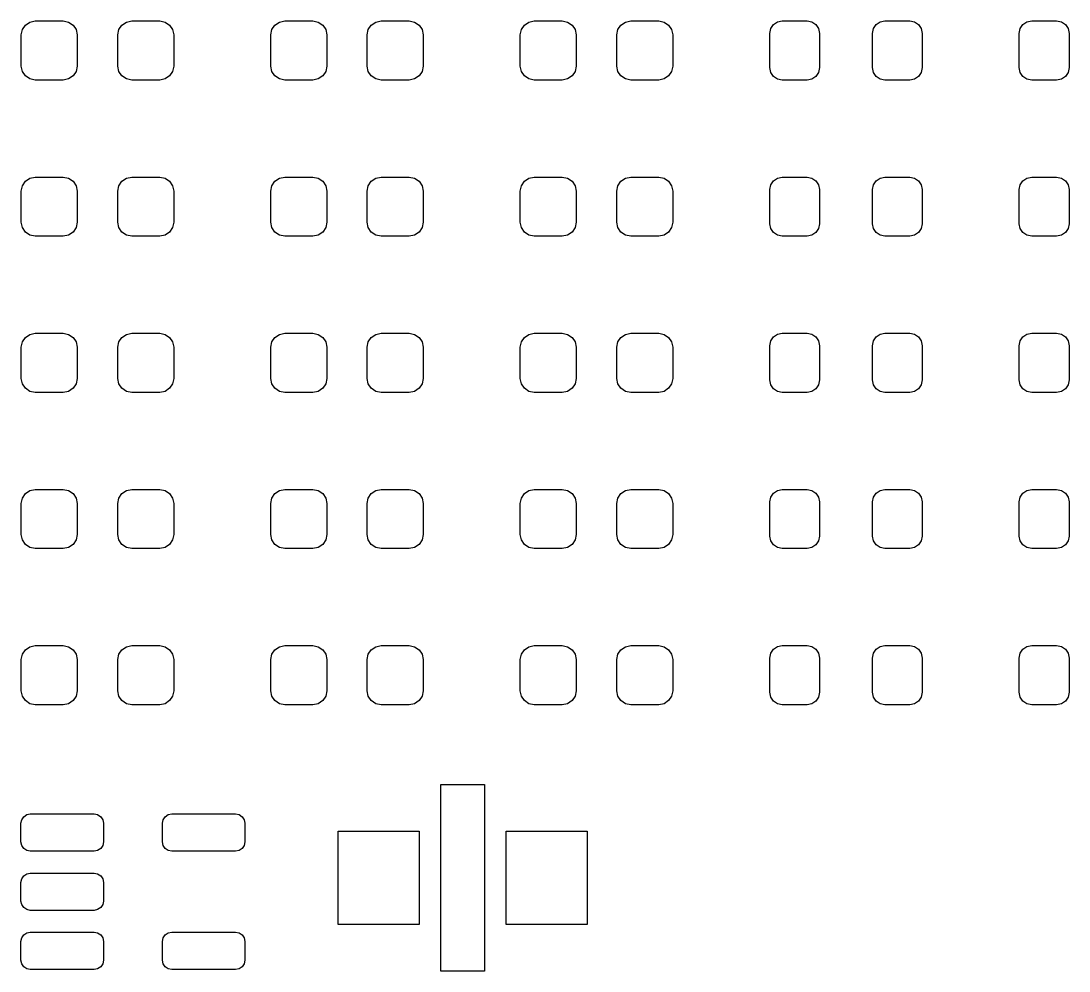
# Model space of a CAD drawing. Extents: x 2.18 to 3.49, y 0.45 to 1.76.
# Drawn here: x 2.184 to 2.848, y 0.47 to 1.072 of the extents above; entities that cross this region are included whole.
import ezdxf

# ---------------------------------------------------------------- set-up
doc = ezdxf.new("R2010")
doc.units = 0
doc.header["$MEASUREMENT"] = 0
doc.layers.add('BLACK', color=7, linetype='CONTINUOUS')

msp = doc.modelspace()

# ---------------------------------------------------------------- linework, layer by layer
at = {"layer": 'BLACK', "linetype": 'CONTINUOUS'}
for p, q in [((2.18524, 1.06619), (2.18716, 1.06906)), ((2.18716, 1.06906), (2.19004, 1.07098)), ((2.19004, 1.07098), (2.19343, 1.07165)), ((2.19343, 1.07165), (2.21114, 1.07165)), ((2.21114, 1.07165), (2.21453, 1.07098)), ((2.21453, 1.07098), (2.21741, 1.06906)), ((2.21741, 1.06906), (2.21933, 1.06619)), ((2.24626, 1.06619), (2.24819, 1.06906)), ((2.24819, 1.06906), (2.25106, 1.07098)), ((2.25106, 1.07098), (2.25445, 1.07165)), ((2.25445, 1.07165), (2.27217, 1.07165)), ((2.27217, 1.07165), (2.27556, 1.07098)), ((2.27556, 1.07098), (2.27843, 1.06906)), ((2.27843, 1.06906), (2.28035, 1.06619)), ((2.34312, 1.06619), (2.34504, 1.06906)), ((2.34504, 1.06906), (2.34791, 1.07098)), ((2.34791, 1.07098), (2.3513, 1.07165)), ((2.3513, 1.07165), (2.36902, 1.07165)), ((2.36902, 1.07165), (2.37241, 1.07098)), ((2.37241, 1.07098), (2.37528, 1.06906)), ((2.37528, 1.06906), (2.3772, 1.06619)), ((2.40414, 1.06619), (2.40606, 1.06906)), ((2.40606, 1.06906), (2.40893, 1.07098)), ((2.40893, 1.07098), (2.41232, 1.07165)), ((2.41232, 1.07165), (2.43004, 1.07165)), ((2.43004, 1.07165), (2.43343, 1.07098)), ((2.43343, 1.07098), (2.4363, 1.06906)), ((2.4363, 1.06906), (2.43822, 1.06619)), ((2.50099, 1.06619), (2.50291, 1.06906)), ((2.50291, 1.06906), (2.50578, 1.07098)), ((2.50578, 1.07098), (2.50917, 1.07165)), ((2.50917, 1.07165), (2.52689, 1.07165)), ((2.52689, 1.07165), (2.53028, 1.07098)), ((2.53028, 1.07098), (2.53315, 1.06906)), ((2.53315, 1.06906), (2.53507, 1.06619)), ((2.56201, 1.06619), (2.56393, 1.06906)), ((2.56393, 1.06906), (2.56681, 1.07098)), ((2.56681, 1.07098), (2.5702, 1.07165)), ((2.5702, 1.07165), (2.58791, 1.07165)), ((2.58791, 1.07165), (2.5913, 1.07098)), ((2.5913, 1.07098), (2.59418, 1.06906)), ((2.59418, 1.06906), (2.5961, 1.06619)), ((2.65879, 1.06679), (2.6605, 1.06935)), ((2.6605, 1.06935), (2.66305, 1.07105)), ((2.66305, 1.07105), (2.66606, 1.07165)), ((2.66606, 1.07165), (2.68181, 1.07165)), ((2.68181, 1.07165), (2.68482, 1.07105)), ((2.68482, 1.07105), (2.68738, 1.06935)), ((2.68738, 1.06935), (2.68909, 1.06679)), ((2.72375, 1.06679), (2.72546, 1.06935)), ((2.72546, 1.06935), (2.72801, 1.07105)), ((2.72801, 1.07105), (2.73102, 1.07165)), ((2.73102, 1.07165), (2.74677, 1.07165)), ((2.74677, 1.07165), (2.74978, 1.07105)), ((2.74978, 1.07105), (2.75234, 1.06935)), ((2.75234, 1.06935), (2.75405, 1.06679)), ((2.81666, 1.06679), (2.81837, 1.06935)), ((2.81837, 1.06935), (2.82092, 1.07105)), ((2.82092, 1.07105), (2.82394, 1.07165)), ((2.82394, 1.07165), (2.83969, 1.07165)), ((2.83969, 1.07165), (2.8427, 1.07105)), ((2.8427, 1.07105), (2.84525, 1.06935)), ((2.84525, 1.06935), (2.84696, 1.06679)), ((2.18457, 1.0628), (2.18524, 1.06619)), ((2.18457, 1.04311), (2.18457, 1.0628)), ((2.21933, 1.06619), (2.22, 1.0628)), ((2.22, 1.0628), (2.22, 1.04311)), ((2.24559, 1.0628), (2.24626, 1.06619)), ((2.24559, 1.04311), (2.24559, 1.0628)), ((2.28035, 1.06619), (2.28102, 1.0628)), ((2.28102, 1.0628), (2.28102, 1.04311)), ((2.34244, 1.0628), (2.34312, 1.06619)), ((2.34244, 1.04311), (2.34244, 1.0628)), ((2.3772, 1.06619), (2.37787, 1.0628)), ((2.37787, 1.0628), (2.37787, 1.04311)), ((2.40346, 1.0628), (2.40414, 1.06619)), ((2.40346, 1.04311), (2.40346, 1.0628)), ((2.43822, 1.06619), (2.4389, 1.0628)), ((2.4389, 1.0628), (2.4389, 1.04311)), ((2.50031, 1.0628), (2.50099, 1.06619)), ((2.50031, 1.04311), (2.50031, 1.0628)), ((2.53507, 1.06619), (2.53575, 1.0628)), ((2.53575, 1.0628), (2.53575, 1.04311)), ((2.56134, 1.0628), (2.56201, 1.06619)), ((2.56134, 1.04311), (2.56134, 1.0628)), ((2.5961, 1.06619), (2.59677, 1.0628)), ((2.59677, 1.0628), (2.59677, 1.04311)), ((2.65819, 1.06378), (2.65879, 1.06679)), ((2.65819, 1.04213), (2.65819, 1.06378)), ((2.68909, 1.06679), (2.68969, 1.06378)), ((2.68969, 1.06378), (2.68969, 1.04213)), ((2.72315, 1.06378), (2.72375, 1.06679)), ((2.72315, 1.04213), (2.72315, 1.06378)), ((2.75405, 1.06679), (2.75465, 1.06378)), ((2.75465, 1.06378), (2.75465, 1.04213)), ((2.81606, 1.06378), (2.81666, 1.06679)), ((2.81606, 1.04213), (2.81606, 1.06378)), ((2.84696, 1.06679), (2.84756, 1.06378)), ((2.84756, 1.06378), (2.84756, 1.04213)), ((2.18524, 1.03972), (2.18457, 1.04311)), ((2.22, 1.04311), (2.21933, 1.03972)), ((2.24626, 1.03972), (2.24559, 1.04311)), ((2.28102, 1.04311), (2.28035, 1.03972)), ((2.34312, 1.03972), (2.34244, 1.04311)), ((2.37787, 1.04311), (2.3772, 1.03972)), ((2.40414, 1.03972), (2.40346, 1.04311)), ((2.4389, 1.04311), (2.43822, 1.03972)), ((2.50099, 1.03972), (2.50031, 1.04311)), ((2.53575, 1.04311), (2.53507, 1.03972)), ((2.56201, 1.03972), (2.56134, 1.04311)), ((2.59677, 1.04311), (2.5961, 1.03972)), ((2.65879, 1.03911), (2.65819, 1.04213)), ((2.68969, 1.04213), (2.68909, 1.03911)), ((2.72375, 1.03911), (2.72315, 1.04213)), ((2.75465, 1.04213), (2.75405, 1.03911)), ((2.81666, 1.03911), (2.81606, 1.04213)), ((2.84756, 1.04213), (2.84696, 1.03911)), ((2.18716, 1.03685), (2.18524, 1.03972)), ((2.19004, 1.03493), (2.18716, 1.03685)), ((2.19343, 1.03425), (2.19004, 1.03493)), ((2.21453, 1.03493), (2.21114, 1.03425)), ((2.21741, 1.03685), (2.21453, 1.03493)), ((2.21933, 1.03972), (2.21741, 1.03685)), ((2.24819, 1.03685), (2.24626, 1.03972)), ((2.25106, 1.03493), (2.24819, 1.03685)), ((2.25445, 1.03425), (2.25106, 1.03493)), ((2.27556, 1.03493), (2.27217, 1.03425)), ((2.27843, 1.03685), (2.27556, 1.03493)), ((2.28035, 1.03972), (2.27843, 1.03685)), ((2.34504, 1.03685), (2.34312, 1.03972)), ((2.34791, 1.03493), (2.34504, 1.03685)), ((2.3513, 1.03425), (2.34791, 1.03493)), ((2.37241, 1.03493), (2.36902, 1.03425)), ((2.37528, 1.03685), (2.37241, 1.03493)), ((2.3772, 1.03972), (2.37528, 1.03685)), ((2.40606, 1.03685), (2.40414, 1.03972)), ((2.40893, 1.03493), (2.40606, 1.03685)), ((2.41232, 1.03425), (2.40893, 1.03493)), ((2.43343, 1.03493), (2.43004, 1.03425)), ((2.4363, 1.03685), (2.43343, 1.03493)), ((2.43822, 1.03972), (2.4363, 1.03685)), ((2.50291, 1.03685), (2.50099, 1.03972)), ((2.50578, 1.03493), (2.50291, 1.03685)), ((2.50917, 1.03425), (2.50578, 1.03493)), ((2.53028, 1.03493), (2.52689, 1.03425)), ((2.53315, 1.03685), (2.53028, 1.03493)), ((2.53507, 1.03972), (2.53315, 1.03685)), ((2.56393, 1.03685), (2.56201, 1.03972)), ((2.56681, 1.03493), (2.56393, 1.03685)), ((2.5702, 1.03425), (2.56681, 1.03493)), ((2.5913, 1.03493), (2.58791, 1.03425)), ((2.59418, 1.03685), (2.5913, 1.03493)), ((2.5961, 1.03972), (2.59418, 1.03685)), ((2.6605, 1.03656), (2.65879, 1.03911)), ((2.66305, 1.03485), (2.6605, 1.03656)), ((2.66606, 1.03425), (2.66305, 1.03485)), ((2.68482, 1.03485), (2.68181, 1.03425)), ((2.68738, 1.03656), (2.68482, 1.03485)), ((2.68909, 1.03911), (2.68738, 1.03656)), ((2.72546, 1.03656), (2.72375, 1.03911)), ((2.72801, 1.03485), (2.72546, 1.03656)), ((2.73102, 1.03425), (2.72801, 1.03485)), ((2.74978, 1.03485), (2.74677, 1.03425)), ((2.75234, 1.03656), (2.74978, 1.03485)), ((2.75405, 1.03911), (2.75234, 1.03656)), ((2.81837, 1.03656), (2.81666, 1.03911)), ((2.82092, 1.03485), (2.81837, 1.03656)), ((2.82394, 1.03425), (2.82092, 1.03485)), ((2.8427, 1.03485), (2.83969, 1.03425)), ((2.84525, 1.03656), (2.8427, 1.03485)), ((2.84696, 1.03911), (2.84525, 1.03656)), ((2.21114, 1.03425), (2.19343, 1.03425)), ((2.27217, 1.03425), (2.25445, 1.03425)), ((2.36902, 1.03425), (2.3513, 1.03425)), ((2.43004, 1.03425), (2.41232, 1.03425)), ((2.52689, 1.03425), (2.50917, 1.03425)), ((2.58791, 1.03425), (2.5702, 1.03425)), ((2.68181, 1.03425), (2.66606, 1.03425)), ((2.74677, 1.03425), (2.73102, 1.03425)), ((2.83969, 1.03425), (2.82394, 1.03425)), ((2.18524, 0.967366), (2.18716, 0.97024)), ((2.18716, 0.97024), (2.19004, 0.97216)), ((2.19004, 0.97216), (2.19343, 0.972835)), ((2.19343, 0.972835), (2.21114, 0.972835)), ((2.21114, 0.972835), (2.21453, 0.97216)), ((2.21453, 0.97216), (2.21741, 0.97024)), ((2.21741, 0.97024), (2.21933, 0.967366)), ((2.24626, 0.967366), (2.24819, 0.97024)), ((2.24819, 0.97024), (2.25106, 0.97216)), ((2.25106, 0.97216), (2.25445, 0.972835)), ((2.25445, 0.972835), (2.27217, 0.972835)), ((2.27217, 0.972835), (2.27556, 0.97216)), ((2.27556, 0.97216), (2.27843, 0.97024)), ((2.27843, 0.97024), (2.28035, 0.967366)), ((2.34312, 0.967366), (2.34504, 0.97024)), ((2.34504, 0.97024), (2.34791, 0.97216)), ((2.34791, 0.97216), (2.3513, 0.972835)), ((2.3513, 0.972835), (2.36902, 0.972835)), ((2.36902, 0.972835), (2.37241, 0.97216)), ((2.37241, 0.97216), (2.37528, 0.97024)), ((2.37528, 0.97024), (2.3772, 0.967366)), ((2.40414, 0.967366), (2.40606, 0.97024)), ((2.40606, 0.97024), (2.40893, 0.97216)), ((2.40893, 0.97216), (2.41232, 0.972835)), ((2.41232, 0.972835), (2.43004, 0.972835)), ((2.43004, 0.972835), (2.43343, 0.97216)), ((2.43343, 0.97216), (2.4363, 0.97024)), ((2.4363, 0.97024), (2.43822, 0.967366)), ((2.50099, 0.967366), (2.50291, 0.97024)), ((2.50291, 0.97024), (2.50578, 0.97216)), ((2.50578, 0.97216), (2.50917, 0.972835)), ((2.50917, 0.972835), (2.52689, 0.972835)), ((2.52689, 0.972835), (2.53028, 0.97216)), ((2.53028, 0.97216), (2.53315, 0.97024)), ((2.53315, 0.97024), (2.53507, 0.967366)), ((2.56201, 0.967366), (2.56393, 0.97024)), ((2.56393, 0.97024), (2.56681, 0.97216)), ((2.56681, 0.97216), (2.5702, 0.972835)), ((2.5702, 0.972835), (2.58791, 0.972835)), ((2.58791, 0.972835), (2.5913, 0.97216)), ((2.5913, 0.97216), (2.59418, 0.97024)), ((2.59418, 0.97024), (2.5961, 0.967366)), ((2.65879, 0.967974), (2.6605, 0.970528)), ((2.6605, 0.970528), (2.66305, 0.972235)), ((2.66305, 0.972235), (2.66606, 0.972835)), ((2.66606, 0.972835), (2.68181, 0.972835)), ((2.68181, 0.972835), (2.68482, 0.972235)), ((2.68482, 0.972235), (2.68738, 0.970528)), ((2.68738, 0.970528), (2.68909, 0.967974)), ((2.72375, 0.967974), (2.72546, 0.970528)), ((2.72546, 0.970528), (2.72801, 0.972235)), ((2.72801, 0.972235), (2.73102, 0.972835)), ((2.73102, 0.972835), (2.74677, 0.972835)), ((2.74677, 0.972835), (2.74978, 0.972235)), ((2.74978, 0.972235), (2.75234, 0.970528)), ((2.75234, 0.970528), (2.75405, 0.967974)), ((2.81666, 0.967974), (2.81837, 0.970528)), ((2.81837, 0.970528), (2.82092, 0.972235)), ((2.82092, 0.972235), (2.82394, 0.972835)), ((2.82394, 0.972835), (2.83969, 0.972835)), ((2.83969, 0.972835), (2.8427, 0.972235)), ((2.8427, 0.972235), (2.84525, 0.970528)), ((2.84525, 0.970528), (2.84696, 0.967974)), ((2.18457, 0.963976), (2.18524, 0.967366)), ((2.18457, 0.944291), (2.18457, 0.963976)), ((2.21933, 0.967366), (2.22, 0.963976)), ((2.22, 0.963976), (2.22, 0.944291)), ((2.24559, 0.963976), (2.24626, 0.967366)), ((2.24559, 0.944291), (2.24559, 0.963976)), ((2.28035, 0.967366), (2.28102, 0.963976)), ((2.28102, 0.963976), (2.28102, 0.944291)), ((2.34244, 0.963976), (2.34312, 0.967366)), ((2.34244, 0.944291), (2.34244, 0.963976)), ((2.3772, 0.967366), (2.37787, 0.963976)), ((2.37787, 0.963976), (2.37787, 0.944291)), ((2.40346, 0.963976), (2.40414, 0.967366)), ((2.40346, 0.944291), (2.40346, 0.963976)), ((2.43822, 0.967366), (2.4389, 0.963976)), ((2.4389, 0.963976), (2.4389, 0.944291)), ((2.50031, 0.963976), (2.50099, 0.967366)), ((2.50031, 0.944291), (2.50031, 0.963976)), ((2.53507, 0.967366), (2.53575, 0.963976)), ((2.53575, 0.963976), (2.53575, 0.944291)), ((2.56134, 0.963976), (2.56201, 0.967366)), ((2.56134, 0.944291), (2.56134, 0.963976)), ((2.5961, 0.967366), (2.59677, 0.963976)), ((2.59677, 0.963976), (2.59677, 0.944291)), ((2.65819, 0.964961), (2.65879, 0.967974)), ((2.65819, 0.943307), (2.65819, 0.964961)), ((2.68909, 0.967974), (2.68969, 0.964961)), ((2.68969, 0.964961), (2.68969, 0.943307)), ((2.72315, 0.964961), (2.72375, 0.967974)), ((2.72315, 0.943307), (2.72315, 0.964961)), ((2.75405, 0.967974), (2.75465, 0.964961)), ((2.75465, 0.964961), (2.75465, 0.943307)), ((2.81606, 0.964961), (2.81666, 0.967974)), ((2.81606, 0.943307), (2.81606, 0.964961)), ((2.84696, 0.967974), (2.84756, 0.964961)), ((2.84756, 0.964961), (2.84756, 0.943307)), ((2.18524, 0.940901), (2.18457, 0.944291)), ((2.22, 0.944291), (2.21933, 0.940901)), ((2.24626, 0.940901), (2.24559, 0.944291)), ((2.28102, 0.944291), (2.28035, 0.940901)), ((2.34312, 0.940901), (2.34244, 0.944291)), ((2.37787, 0.944291), (2.3772, 0.940901)), ((2.40414, 0.940901), (2.40346, 0.944291)), ((2.4389, 0.944291), (2.43822, 0.940901)), ((2.50099, 0.940901), (2.50031, 0.944291)), ((2.53575, 0.944291), (2.53507, 0.940901)), ((2.56201, 0.940901), (2.56134, 0.944291)), ((2.59677, 0.944291), (2.5961, 0.940901)), ((2.65879, 0.940294), (2.65819, 0.943307)), ((2.68969, 0.943307), (2.68909, 0.940294)), ((2.72375, 0.940294), (2.72315, 0.943307)), ((2.75465, 0.943307), (2.75405, 0.940294)), ((2.81666, 0.940294), (2.81606, 0.943307)), ((2.84756, 0.943307), (2.84696, 0.940294)), ((2.18716, 0.938028), (2.18524, 0.940901)), ((2.19004, 0.936107), (2.18716, 0.938028)), ((2.19343, 0.935433), (2.19004, 0.936107)), ((2.21114, 0.935433), (2.19343, 0.935433)), ((2.21453, 0.936107), (2.21114, 0.935433)), ((2.21741, 0.938028), (2.21453, 0.936107)), ((2.21933, 0.940901), (2.21741, 0.938028)), ((2.24819, 0.938028), (2.24626, 0.940901)), ((2.25106, 0.936107), (2.24819, 0.938028)), ((2.25445, 0.935433), (2.25106, 0.936107)), ((2.27217, 0.935433), (2.25445, 0.935433)), ((2.27556, 0.936107), (2.27217, 0.935433)), ((2.27843, 0.938028), (2.27556, 0.936107)), ((2.28035, 0.940901), (2.27843, 0.938028)), ((2.34504, 0.938028), (2.34312, 0.940901)), ((2.34791, 0.936107), (2.34504, 0.938028)), ((2.3513, 0.935433), (2.34791, 0.936107)), ((2.36902, 0.935433), (2.3513, 0.935433)), ((2.37241, 0.936107), (2.36902, 0.935433)), ((2.37528, 0.938028), (2.37241, 0.936107)), ((2.3772, 0.940901), (2.37528, 0.938028)), ((2.40606, 0.938028), (2.40414, 0.940901)), ((2.40893, 0.936107), (2.40606, 0.938028)), ((2.41232, 0.935433), (2.40893, 0.936107)), ((2.43004, 0.935433), (2.41232, 0.935433)), ((2.43343, 0.936107), (2.43004, 0.935433)), ((2.4363, 0.938028), (2.43343, 0.936107)), ((2.43822, 0.940901), (2.4363, 0.938028)), ((2.50291, 0.938028), (2.50099, 0.940901)), ((2.50578, 0.936107), (2.50291, 0.938028)), ((2.50917, 0.935433), (2.50578, 0.936107)), ((2.52689, 0.935433), (2.50917, 0.935433)), ((2.53028, 0.936107), (2.52689, 0.935433)), ((2.53315, 0.938028), (2.53028, 0.936107)), ((2.53507, 0.940901), (2.53315, 0.938028)), ((2.56393, 0.938028), (2.56201, 0.940901)), ((2.56681, 0.936107), (2.56393, 0.938028)), ((2.5702, 0.935433), (2.56681, 0.936107)), ((2.58791, 0.935433), (2.5702, 0.935433)), ((2.5913, 0.936107), (2.58791, 0.935433)), ((2.59418, 0.938028), (2.5913, 0.936107)), ((2.5961, 0.940901), (2.59418, 0.938028)), ((2.6605, 0.937739), (2.65879, 0.940294)), ((2.66305, 0.936032), (2.6605, 0.937739)), ((2.66606, 0.935433), (2.66305, 0.936032)), ((2.68181, 0.935433), (2.66606, 0.935433)), ((2.68482, 0.936032), (2.68181, 0.935433)), ((2.68738, 0.937739), (2.68482, 0.936032)), ((2.68909, 0.940294), (2.68738, 0.937739)), ((2.72546, 0.937739), (2.72375, 0.940294)), ((2.72801, 0.936032), (2.72546, 0.937739)), ((2.73102, 0.935433), (2.72801, 0.936032)), ((2.74677, 0.935433), (2.73102, 0.935433)), ((2.74978, 0.936032), (2.74677, 0.935433)), ((2.75234, 0.937739), (2.74978, 0.936032)), ((2.75405, 0.940294), (2.75234, 0.937739)), ((2.81837, 0.937739), (2.81666, 0.940294)), ((2.82092, 0.936032), (2.81837, 0.937739)), ((2.82394, 0.935433), (2.82092, 0.936032)), ((2.83969, 0.935433), (2.82394, 0.935433)), ((2.8427, 0.936032), (2.83969, 0.935433)), ((2.84525, 0.937739), (2.8427, 0.936032)), ((2.84696, 0.940294), (2.84525, 0.937739)), ((2.18524, 0.868547), (2.18716, 0.871421)), ((2.18716, 0.871421), (2.19004, 0.873341)), ((2.19004, 0.873341), (2.19343, 0.874016)), ((2.19343, 0.874016), (2.21114, 0.874016)), ((2.21114, 0.874016), (2.21453, 0.873341)), ((2.21453, 0.873341), (2.21741, 0.871421)), ((2.21741, 0.871421), (2.21933, 0.868547)), ((2.24626, 0.868547), (2.24819, 0.871421)), ((2.24819, 0.871421), (2.25106, 0.873341)), ((2.25106, 0.873341), (2.25445, 0.874016)), ((2.25445, 0.874016), (2.27217, 0.874016)), ((2.27217, 0.874016), (2.27556, 0.873341)), ((2.27556, 0.873341), (2.27843, 0.871421)), ((2.27843, 0.871421), (2.28035, 0.868547)), ((2.34312, 0.868547), (2.34504, 0.871421)), ((2.34504, 0.871421), (2.34791, 0.873341)), ((2.34791, 0.873341), (2.3513, 0.874016)), ((2.3513, 0.874016), (2.36902, 0.874016)), ((2.36902, 0.874016), (2.37241, 0.873341)), ((2.37241, 0.873341), (2.37528, 0.871421)), ((2.37528, 0.871421), (2.3772, 0.868547)), ((2.40414, 0.868547), (2.40606, 0.871421)), ((2.40606, 0.871421), (2.40893, 0.873341)), ((2.40893, 0.873341), (2.41232, 0.874016)), ((2.41232, 0.874016), (2.43004, 0.874016)), ((2.43004, 0.874016), (2.43343, 0.873341)), ((2.43343, 0.873341), (2.4363, 0.871421)), ((2.4363, 0.871421), (2.43822, 0.868547)), ((2.50099, 0.868547), (2.50291, 0.871421)), ((2.50291, 0.871421), (2.50578, 0.873341)), ((2.50578, 0.873341), (2.50917, 0.874016)), ((2.50917, 0.874016), (2.52689, 0.874016)), ((2.52689, 0.874016), (2.53028, 0.873341)), ((2.53028, 0.873341), (2.53315, 0.871421)), ((2.53315, 0.871421), (2.53507, 0.868547)), ((2.56201, 0.868547), (2.56393, 0.871421)), ((2.56393, 0.871421), (2.56681, 0.873341)), ((2.56681, 0.873341), (2.5702, 0.874016)), ((2.5702, 0.874016), (2.58791, 0.874016)), ((2.58791, 0.874016), (2.5913, 0.873341)), ((2.5913, 0.873341), (2.59418, 0.871421)), ((2.59418, 0.871421), (2.5961, 0.868547)), ((2.65819, 0.866142), (2.65879, 0.869155)), ((2.65879, 0.869155), (2.6605, 0.871709)), ((2.6605, 0.871709), (2.66305, 0.873416)), ((2.66305, 0.873416), (2.66606, 0.874016)), ((2.66606, 0.874016), (2.68181, 0.874016)), ((2.68181, 0.874016), (2.68482, 0.873416)), ((2.68482, 0.873416), (2.68738, 0.871709)), ((2.68738, 0.871709), (2.68909, 0.869155)), ((2.68909, 0.869155), (2.68969, 0.866142)), ((2.72315, 0.866142), (2.72375, 0.869155)), ((2.72375, 0.869155), (2.72546, 0.871709)), ((2.72546, 0.871709), (2.72801, 0.873416)), ((2.72801, 0.873416), (2.73102, 0.874016)), ((2.73102, 0.874016), (2.74677, 0.874016)), ((2.74677, 0.874016), (2.74978, 0.873416)), ((2.74978, 0.873416), (2.75234, 0.871709)), ((2.75234, 0.871709), (2.75405, 0.869155)), ((2.75405, 0.869155), (2.75465, 0.866142)), ((2.81606, 0.866142), (2.81666, 0.869155)), ((2.81666, 0.869155), (2.81837, 0.871709)), ((2.81837, 0.871709), (2.82092, 0.873416)), ((2.82092, 0.873416), (2.82394, 0.874016)), ((2.82394, 0.874016), (2.83969, 0.874016)), ((2.83969, 0.874016), (2.8427, 0.873416)), ((2.8427, 0.873416), (2.84525, 0.871709)), ((2.84525, 0.871709), (2.84696, 0.869155)), ((2.84696, 0.869155), (2.84756, 0.866142)), ((2.18457, 0.865157), (2.18524, 0.868547)), ((2.18457, 0.845472), (2.18457, 0.865157)), ((2.21933, 0.868547), (2.22, 0.865157)), ((2.22, 0.865157), (2.22, 0.845472)), ((2.24559, 0.865157), (2.24626, 0.868547)), ((2.24559, 0.845472), (2.24559, 0.865157)), ((2.28035, 0.868547), (2.28102, 0.865157)), ((2.28102, 0.865157), (2.28102, 0.845472)), ((2.34244, 0.865157), (2.34312, 0.868547)), ((2.34244, 0.845472), (2.34244, 0.865157)), ((2.3772, 0.868547), (2.37787, 0.865157)), ((2.37787, 0.865157), (2.37787, 0.845472)), ((2.40346, 0.865157), (2.40414, 0.868547)), ((2.40346, 0.845472), (2.40346, 0.865157)), ((2.43822, 0.868547), (2.4389, 0.865157)), ((2.4389, 0.865157), (2.4389, 0.845472)), ((2.50031, 0.865157), (2.50099, 0.868547)), ((2.50031, 0.845472), (2.50031, 0.865157)), ((2.53507, 0.868547), (2.53575, 0.865157)), ((2.53575, 0.865157), (2.53575, 0.845472)), ((2.56134, 0.865157), (2.56201, 0.868547)), ((2.56134, 0.845472), (2.56134, 0.865157)), ((2.5961, 0.868547), (2.59677, 0.865157)), ((2.59677, 0.865157), (2.59677, 0.845472)), ((2.65819, 0.844488), (2.65819, 0.866142)), ((2.68969, 0.866142), (2.68969, 0.844488)), ((2.72315, 0.844488), (2.72315, 0.866142)), ((2.75465, 0.866142), (2.75465, 0.844488)), ((2.81606, 0.844488), (2.81606, 0.866142)), ((2.84756, 0.866142), (2.84756, 0.844488)), ((2.18524, 0.842083), (2.18457, 0.845472)), ((2.22, 0.845472), (2.21933, 0.842083)), ((2.24626, 0.842083), (2.24559, 0.845472)), ((2.28102, 0.845472), (2.28035, 0.842083)), ((2.34312, 0.842083), (2.34244, 0.845472)), ((2.37787, 0.845472), (2.3772, 0.842083)), ((2.40414, 0.842083), (2.40346, 0.845472)), ((2.4389, 0.845472), (2.43822, 0.842083)), ((2.50099, 0.842083), (2.50031, 0.845472)), ((2.53575, 0.845472), (2.53507, 0.842083)), ((2.56201, 0.842083), (2.56134, 0.845472)), ((2.59677, 0.845472), (2.5961, 0.842083)), ((2.65879, 0.841475), (2.65819, 0.844488)), ((2.68969, 0.844488), (2.68909, 0.841475)), ((2.72375, 0.841475), (2.72315, 0.844488)), ((2.75465, 0.844488), (2.75405, 0.841475)), ((2.81666, 0.841475), (2.81606, 0.844488)), ((2.84756, 0.844488), (2.84696, 0.841475)), ((2.18716, 0.839209), (2.18524, 0.842083)), ((2.19004, 0.837288), (2.18716, 0.839209)), ((2.19343, 0.836614), (2.19004, 0.837288)), ((2.21114, 0.836614), (2.19343, 0.836614)), ((2.21453, 0.837288), (2.21114, 0.836614)), ((2.21741, 0.839209), (2.21453, 0.837288)), ((2.21933, 0.842083), (2.21741, 0.839209)), ((2.24819, 0.839209), (2.24626, 0.842083)), ((2.25106, 0.837288), (2.24819, 0.839209)), ((2.25445, 0.836614), (2.25106, 0.837288)), ((2.27217, 0.836614), (2.25445, 0.836614)), ((2.27556, 0.837288), (2.27217, 0.836614)), ((2.27843, 0.839209), (2.27556, 0.837288)), ((2.28035, 0.842083), (2.27843, 0.839209)), ((2.34504, 0.839209), (2.34312, 0.842083)), ((2.34791, 0.837288), (2.34504, 0.839209)), ((2.3513, 0.836614), (2.34791, 0.837288)), ((2.36902, 0.836614), (2.3513, 0.836614)), ((2.37241, 0.837288), (2.36902, 0.836614)), ((2.37528, 0.839209), (2.37241, 0.837288)), ((2.3772, 0.842083), (2.37528, 0.839209)), ((2.40606, 0.839209), (2.40414, 0.842083)), ((2.40893, 0.837288), (2.40606, 0.839209)), ((2.41232, 0.836614), (2.40893, 0.837288)), ((2.43004, 0.836614), (2.41232, 0.836614)), ((2.43343, 0.837288), (2.43004, 0.836614)), ((2.4363, 0.839209), (2.43343, 0.837288)), ((2.43822, 0.842083), (2.4363, 0.839209)), ((2.50291, 0.839209), (2.50099, 0.842083)), ((2.50578, 0.837288), (2.50291, 0.839209)), ((2.50917, 0.836614), (2.50578, 0.837288)), ((2.52689, 0.836614), (2.50917, 0.836614)), ((2.53028, 0.837288), (2.52689, 0.836614)), ((2.53315, 0.839209), (2.53028, 0.837288)), ((2.53507, 0.842083), (2.53315, 0.839209)), ((2.56393, 0.839209), (2.56201, 0.842083)), ((2.56681, 0.837288), (2.56393, 0.839209)), ((2.5702, 0.836614), (2.56681, 0.837288)), ((2.58791, 0.836614), (2.5702, 0.836614)), ((2.5913, 0.837288), (2.58791, 0.836614)), ((2.59418, 0.839209), (2.5913, 0.837288)), ((2.5961, 0.842083), (2.59418, 0.839209)), ((2.6605, 0.83892), (2.65879, 0.841475)), ((2.66305, 0.837214), (2.6605, 0.83892)), ((2.66606, 0.836614), (2.66305, 0.837214)), ((2.68181, 0.836614), (2.66606, 0.836614)), ((2.68482, 0.837214), (2.68181, 0.836614)), ((2.68738, 0.83892), (2.68482, 0.837214)), ((2.68909, 0.841475), (2.68738, 0.83892)), ((2.72546, 0.83892), (2.72375, 0.841475)), ((2.72801, 0.837214), (2.72546, 0.83892)), ((2.73102, 0.836614), (2.72801, 0.837214)), ((2.74677, 0.836614), (2.73102, 0.836614)), ((2.74978, 0.837214), (2.74677, 0.836614)), ((2.75234, 0.83892), (2.74978, 0.837214)), ((2.75405, 0.841475), (2.75234, 0.83892)), ((2.81837, 0.83892), (2.81666, 0.841475)), ((2.82092, 0.837214), (2.81837, 0.83892)), ((2.82394, 0.836614), (2.82092, 0.837214)), ((2.83969, 0.836614), (2.82394, 0.836614)), ((2.8427, 0.837214), (2.83969, 0.836614)), ((2.84525, 0.83892), (2.8427, 0.837214)), ((2.84696, 0.841475), (2.84525, 0.83892)), ((2.18457, 0.766339), (2.18524, 0.769729)), ((2.18524, 0.769729), (2.18716, 0.772602)), ((2.18716, 0.772602), (2.19004, 0.774523)), ((2.19004, 0.774523), (2.19343, 0.775197)), ((2.19343, 0.775197), (2.21114, 0.775197)), ((2.21114, 0.775197), (2.21453, 0.774523)), ((2.21453, 0.774523), (2.21741, 0.772602)), ((2.21741, 0.772602), (2.21933, 0.769729)), ((2.21933, 0.769729), (2.22, 0.766339)), ((2.24559, 0.766339), (2.24626, 0.769729)), ((2.24626, 0.769729), (2.24819, 0.772602)), ((2.24819, 0.772602), (2.25106, 0.774523)), ((2.25106, 0.774523), (2.25445, 0.775197)), ((2.25445, 0.775197), (2.27217, 0.775197)), ((2.27217, 0.775197), (2.27556, 0.774523)), ((2.27556, 0.774523), (2.27843, 0.772602)), ((2.27843, 0.772602), (2.28035, 0.769729)), ((2.28035, 0.769729), (2.28102, 0.766339)), ((2.34244, 0.766339), (2.34312, 0.769729)), ((2.34312, 0.769729), (2.34504, 0.772602)), ((2.34504, 0.772602), (2.34791, 0.774523)), ((2.34791, 0.774523), (2.3513, 0.775197)), ((2.3513, 0.775197), (2.36902, 0.775197)), ((2.36902, 0.775197), (2.37241, 0.774523)), ((2.37241, 0.774523), (2.37528, 0.772602)), ((2.37528, 0.772602), (2.3772, 0.769729)), ((2.3772, 0.769729), (2.37787, 0.766339)), ((2.40346, 0.766339), (2.40414, 0.769729)), ((2.40414, 0.769729), (2.40606, 0.772602)), ((2.40606, 0.772602), (2.40893, 0.774523)), ((2.40893, 0.774523), (2.41232, 0.775197)), ((2.41232, 0.775197), (2.43004, 0.775197)), ((2.43004, 0.775197), (2.43343, 0.774523)), ((2.43343, 0.774523), (2.4363, 0.772602)), ((2.4363, 0.772602), (2.43822, 0.769729)), ((2.43822, 0.769729), (2.4389, 0.766339)), ((2.50031, 0.766339), (2.50099, 0.769729)), ((2.50099, 0.769729), (2.50291, 0.772602)), ((2.50291, 0.772602), (2.50578, 0.774523)), ((2.50578, 0.774523), (2.50917, 0.775197)), ((2.50917, 0.775197), (2.52689, 0.775197)), ((2.52689, 0.775197), (2.53028, 0.774523)), ((2.53028, 0.774523), (2.53315, 0.772602)), ((2.53315, 0.772602), (2.53507, 0.769729)), ((2.53507, 0.769729), (2.53575, 0.766339)), ((2.56134, 0.766339), (2.56201, 0.769729)), ((2.56201, 0.769729), (2.56393, 0.772602)), ((2.56393, 0.772602), (2.56681, 0.774523)), ((2.56681, 0.774523), (2.5702, 0.775197)), ((2.5702, 0.775197), (2.58791, 0.775197)), ((2.58791, 0.775197), (2.5913, 0.774523)), ((2.5913, 0.774523), (2.59418, 0.772602)), ((2.59418, 0.772602), (2.5961, 0.769729)), ((2.5961, 0.769729), (2.59677, 0.766339)), ((2.65819, 0.767323), (2.65879, 0.770336)), ((2.65879, 0.770336), (2.6605, 0.772891)), ((2.6605, 0.772891), (2.66305, 0.774597)), ((2.66305, 0.774597), (2.66606, 0.775197)), ((2.66606, 0.775197), (2.68181, 0.775197)), ((2.68181, 0.775197), (2.68482, 0.774597)), ((2.68482, 0.774597), (2.68738, 0.772891)), ((2.68738, 0.772891), (2.68909, 0.770336)), ((2.68909, 0.770336), (2.68969, 0.767323)), ((2.72315, 0.767323), (2.72375, 0.770336)), ((2.72375, 0.770336), (2.72546, 0.772891)), ((2.72546, 0.772891), (2.72801, 0.774597)), ((2.72801, 0.774597), (2.73102, 0.775197)), ((2.73102, 0.775197), (2.74677, 0.775197)), ((2.74677, 0.775197), (2.74978, 0.774597)), ((2.74978, 0.774597), (2.75234, 0.772891)), ((2.75234, 0.772891), (2.75405, 0.770336)), ((2.75405, 0.770336), (2.75465, 0.767323)), ((2.81606, 0.767323), (2.81666, 0.770336)), ((2.81666, 0.770336), (2.81837, 0.772891)), ((2.81837, 0.772891), (2.82092, 0.774597)), ((2.82092, 0.774597), (2.82394, 0.775197)), ((2.82394, 0.775197), (2.83969, 0.775197)), ((2.83969, 0.775197), (2.8427, 0.774597)), ((2.8427, 0.774597), (2.84525, 0.772891)), ((2.84525, 0.772891), (2.84696, 0.770336)), ((2.84696, 0.770336), (2.84756, 0.767323)), ((2.18457, 0.746654), (2.18457, 0.766339)), ((2.22, 0.766339), (2.22, 0.746654)), ((2.24559, 0.746654), (2.24559, 0.766339)), ((2.28102, 0.766339), (2.28102, 0.746654)), ((2.34244, 0.746654), (2.34244, 0.766339)), ((2.37787, 0.766339), (2.37787, 0.746654)), ((2.40346, 0.746654), (2.40346, 0.766339)), ((2.4389, 0.766339), (2.4389, 0.746654)), ((2.50031, 0.746654), (2.50031, 0.766339)), ((2.53575, 0.766339), (2.53575, 0.746654)), ((2.56134, 0.746654), (2.56134, 0.766339)), ((2.59677, 0.766339), (2.59677, 0.746654)), ((2.65819, 0.745669), (2.65819, 0.767323)), ((2.68969, 0.767323), (2.68969, 0.745669)), ((2.72315, 0.745669), (2.72315, 0.767323)), ((2.75465, 0.767323), (2.75465, 0.745669)), ((2.81606, 0.745669), (2.81606, 0.767323)), ((2.84756, 0.767323), (2.84756, 0.745669)), ((2.18524, 0.743264), (2.18457, 0.746654)), ((2.18716, 0.74039), (2.18524, 0.743264)), ((2.21933, 0.743264), (2.21741, 0.74039)), ((2.22, 0.746654), (2.21933, 0.743264)), ((2.24626, 0.743264), (2.24559, 0.746654)), ((2.24819, 0.74039), (2.24626, 0.743264)), ((2.28035, 0.743264), (2.27843, 0.74039)), ((2.28102, 0.746654), (2.28035, 0.743264)), ((2.34312, 0.743264), (2.34244, 0.746654)), ((2.34504, 0.74039), (2.34312, 0.743264)), ((2.3772, 0.743264), (2.37528, 0.74039)), ((2.37787, 0.746654), (2.3772, 0.743264)), ((2.40414, 0.743264), (2.40346, 0.746654)), ((2.40606, 0.74039), (2.40414, 0.743264)), ((2.43822, 0.743264), (2.4363, 0.74039)), ((2.4389, 0.746654), (2.43822, 0.743264)), ((2.50099, 0.743264), (2.50031, 0.746654)), ((2.50291, 0.74039), (2.50099, 0.743264)), ((2.53507, 0.743264), (2.53315, 0.74039)), ((2.53575, 0.746654), (2.53507, 0.743264)), ((2.56201, 0.743264), (2.56134, 0.746654)), ((2.56393, 0.74039), (2.56201, 0.743264)), ((2.5961, 0.743264), (2.59418, 0.74039)), ((2.59677, 0.746654), (2.5961, 0.743264)), ((2.65879, 0.742656), (2.65819, 0.745669)), ((2.68969, 0.745669), (2.68909, 0.742656)), ((2.72375, 0.742656), (2.72315, 0.745669)), ((2.75465, 0.745669), (2.75405, 0.742656)), ((2.81666, 0.742656), (2.81606, 0.745669)), ((2.84756, 0.745669), (2.84696, 0.742656)), ((2.19004, 0.73847), (2.18716, 0.74039)), ((2.19343, 0.737795), (2.19004, 0.73847)), ((2.21114, 0.737795), (2.19343, 0.737795)), ((2.21453, 0.73847), (2.21114, 0.737795)), ((2.21741, 0.74039), (2.21453, 0.73847)), ((2.25106, 0.73847), (2.24819, 0.74039)), ((2.25445, 0.737795), (2.25106, 0.73847)), ((2.27217, 0.737795), (2.25445, 0.737795)), ((2.27556, 0.73847), (2.27217, 0.737795)), ((2.27843, 0.74039), (2.27556, 0.73847)), ((2.34791, 0.73847), (2.34504, 0.74039)), ((2.3513, 0.737795), (2.34791, 0.73847)), ((2.36902, 0.737795), (2.3513, 0.737795)), ((2.37241, 0.73847), (2.36902, 0.737795)), ((2.37528, 0.74039), (2.37241, 0.73847)), ((2.40893, 0.73847), (2.40606, 0.74039)), ((2.41232, 0.737795), (2.40893, 0.73847)), ((2.43004, 0.737795), (2.41232, 0.737795)), ((2.43343, 0.73847), (2.43004, 0.737795)), ((2.4363, 0.74039), (2.43343, 0.73847)), ((2.50578, 0.73847), (2.50291, 0.74039)), ((2.50917, 0.737795), (2.50578, 0.73847)), ((2.52689, 0.737795), (2.50917, 0.737795)), ((2.53028, 0.73847), (2.52689, 0.737795)), ((2.53315, 0.74039), (2.53028, 0.73847)), ((2.56681, 0.73847), (2.56393, 0.74039)), ((2.5702, 0.737795), (2.56681, 0.73847)), ((2.58791, 0.737795), (2.5702, 0.737795)), ((2.5913, 0.73847), (2.58791, 0.737795)), ((2.59418, 0.74039), (2.5913, 0.73847)), ((2.6605, 0.740102), (2.65879, 0.742656)), ((2.66305, 0.738395), (2.6605, 0.740102)), ((2.66606, 0.737795), (2.66305, 0.738395)), ((2.68181, 0.737795), (2.66606, 0.737795)), ((2.68482, 0.738395), (2.68181, 0.737795)), ((2.68738, 0.740102), (2.68482, 0.738395)), ((2.68909, 0.742656), (2.68738, 0.740102)), ((2.72546, 0.740102), (2.72375, 0.742656)), ((2.72801, 0.738395), (2.72546, 0.740102)), ((2.73102, 0.737795), (2.72801, 0.738395)), ((2.74677, 0.737795), (2.73102, 0.737795)), ((2.74978, 0.738395), (2.74677, 0.737795)), ((2.75234, 0.740102), (2.74978, 0.738395)), ((2.75405, 0.742656), (2.75234, 0.740102)), ((2.81837, 0.740102), (2.81666, 0.742656)), ((2.82092, 0.738395), (2.81837, 0.740102)), ((2.82394, 0.737795), (2.82092, 0.738395)), ((2.83969, 0.737795), (2.82394, 0.737795)), ((2.8427, 0.738395), (2.83969, 0.737795)), ((2.84525, 0.740102), (2.8427, 0.738395)), ((2.84696, 0.742656), (2.84525, 0.740102)), ((2.18457, 0.66752), (2.18524, 0.67091)), ((2.18524, 0.67091), (2.18716, 0.673783)), ((2.18716, 0.673783), (2.19004, 0.675704)), ((2.19004, 0.675704), (2.19343, 0.676378)), ((2.19343, 0.676378), (2.21114, 0.676378)), ((2.21114, 0.676378), (2.21453, 0.675704)), ((2.21453, 0.675704), (2.21741, 0.673783)), ((2.21741, 0.673783), (2.21933, 0.67091)), ((2.21933, 0.67091), (2.22, 0.66752)), ((2.24559, 0.66752), (2.24626, 0.67091)), ((2.24626, 0.67091), (2.24819, 0.673783)), ((2.24819, 0.673783), (2.25106, 0.675704)), ((2.25106, 0.675704), (2.25445, 0.676378)), ((2.25445, 0.676378), (2.27217, 0.676378)), ((2.27217, 0.676378), (2.27556, 0.675704)), ((2.27556, 0.675704), (2.27843, 0.673783)), ((2.27843, 0.673783), (2.28035, 0.67091)), ((2.28035, 0.67091), (2.28102, 0.66752)), ((2.34244, 0.66752), (2.34312, 0.67091)), ((2.34312, 0.67091), (2.34504, 0.673783)), ((2.34504, 0.673783), (2.34791, 0.675704)), ((2.34791, 0.675704), (2.3513, 0.676378)), ((2.3513, 0.676378), (2.36902, 0.676378)), ((2.36902, 0.676378), (2.37241, 0.675704)), ((2.37241, 0.675704), (2.37528, 0.673783)), ((2.37528, 0.673783), (2.3772, 0.67091)), ((2.3772, 0.67091), (2.37787, 0.66752)), ((2.40346, 0.66752), (2.40414, 0.67091)), ((2.40414, 0.67091), (2.40606, 0.673783)), ((2.40606, 0.673783), (2.40893, 0.675704)), ((2.40893, 0.675704), (2.41232, 0.676378)), ((2.41232, 0.676378), (2.43004, 0.676378)), ((2.43004, 0.676378), (2.43343, 0.675704)), ((2.43343, 0.675704), (2.4363, 0.673783)), ((2.4363, 0.673783), (2.43822, 0.67091)), ((2.43822, 0.67091), (2.4389, 0.66752)), ((2.50031, 0.66752), (2.50099, 0.67091)), ((2.50099, 0.67091), (2.50291, 0.673783)), ((2.50291, 0.673783), (2.50578, 0.675704)), ((2.50578, 0.675704), (2.50917, 0.676378)), ((2.50917, 0.676378), (2.52689, 0.676378)), ((2.52689, 0.676378), (2.53028, 0.675704)), ((2.53028, 0.675704), (2.53315, 0.673783)), ((2.53315, 0.673783), (2.53507, 0.67091)), ((2.53507, 0.67091), (2.53575, 0.66752)), ((2.56134, 0.66752), (2.56201, 0.67091)), ((2.56201, 0.67091), (2.56393, 0.673783)), ((2.56393, 0.673783), (2.56681, 0.675704)), ((2.56681, 0.675704), (2.5702, 0.676378)), ((2.5702, 0.676378), (2.58791, 0.676378)), ((2.58791, 0.676378), (2.5913, 0.675704)), ((2.5913, 0.675704), (2.59418, 0.673783)), ((2.59418, 0.673783), (2.5961, 0.67091)), ((2.5961, 0.67091), (2.59677, 0.66752)), ((2.65819, 0.668504), (2.65879, 0.671517)), ((2.65879, 0.671517), (2.6605, 0.674072)), ((2.6605, 0.674072), (2.66305, 0.675779)), ((2.66305, 0.675779), (2.66606, 0.676378)), ((2.66606, 0.676378), (2.68181, 0.676378)), ((2.68181, 0.676378), (2.68482, 0.675779)), ((2.68482, 0.675779), (2.68738, 0.674072)), ((2.68738, 0.674072), (2.68909, 0.671517)), ((2.68909, 0.671517), (2.68969, 0.668504)), ((2.72315, 0.668504), (2.72375, 0.671517)), ((2.72375, 0.671517), (2.72546, 0.674072)), ((2.72546, 0.674072), (2.72801, 0.675779)), ((2.72801, 0.675779), (2.73102, 0.676378)), ((2.73102, 0.676378), (2.74677, 0.676378)), ((2.74677, 0.676378), (2.74978, 0.675779)), ((2.74978, 0.675779), (2.75234, 0.674072)), ((2.75234, 0.674072), (2.75405, 0.671517)), ((2.75405, 0.671517), (2.75465, 0.668504)), ((2.81606, 0.668504), (2.81666, 0.671517)), ((2.81666, 0.671517), (2.81837, 0.674072)), ((2.81837, 0.674072), (2.82092, 0.675779)), ((2.82092, 0.675779), (2.82394, 0.676378)), ((2.82394, 0.676378), (2.83969, 0.676378)), ((2.83969, 0.676378), (2.8427, 0.675779)), ((2.8427, 0.675779), (2.84525, 0.674072)), ((2.84525, 0.674072), (2.84696, 0.671517)), ((2.84696, 0.671517), (2.84756, 0.668504)), ((2.18457, 0.647835), (2.18457, 0.66752)), ((2.22, 0.66752), (2.22, 0.647835)), ((2.24559, 0.647835), (2.24559, 0.66752)), ((2.28102, 0.66752), (2.28102, 0.647835)), ((2.34244, 0.647835), (2.34244, 0.66752)), ((2.37787, 0.66752), (2.37787, 0.647835)), ((2.40346, 0.647835), (2.40346, 0.66752)), ((2.4389, 0.66752), (2.4389, 0.647835)), ((2.50031, 0.647835), (2.50031, 0.66752)), ((2.53575, 0.66752), (2.53575, 0.647835)), ((2.56134, 0.647835), (2.56134, 0.66752)), ((2.59677, 0.66752), (2.59677, 0.647835)), ((2.65819, 0.64685), (2.65819, 0.668504)), ((2.68969, 0.668504), (2.68969, 0.64685)), ((2.72315, 0.64685), (2.72315, 0.668504)), ((2.75465, 0.668504), (2.75465, 0.64685)), ((2.81606, 0.64685), (2.81606, 0.668504)), ((2.84756, 0.668504), (2.84756, 0.64685)), ((2.18524, 0.644445), (2.18457, 0.647835)), ((2.18716, 0.641571), (2.18524, 0.644445)), ((2.21933, 0.644445), (2.21741, 0.641571)), ((2.22, 0.647835), (2.21933, 0.644445)), ((2.24626, 0.644445), (2.24559, 0.647835)), ((2.24819, 0.641571), (2.24626, 0.644445)), ((2.28035, 0.644445), (2.27843, 0.641571)), ((2.28102, 0.647835), (2.28035, 0.644445)), ((2.34312, 0.644445), (2.34244, 0.647835)), ((2.34504, 0.641571), (2.34312, 0.644445)), ((2.3772, 0.644445), (2.37528, 0.641571)), ((2.37787, 0.647835), (2.3772, 0.644445)), ((2.40414, 0.644445), (2.40346, 0.647835)), ((2.40606, 0.641571), (2.40414, 0.644445)), ((2.43822, 0.644445), (2.4363, 0.641571)), ((2.4389, 0.647835), (2.43822, 0.644445)), ((2.50099, 0.644445), (2.50031, 0.647835)), ((2.50291, 0.641571), (2.50099, 0.644445)), ((2.53507, 0.644445), (2.53315, 0.641571)), ((2.53575, 0.647835), (2.53507, 0.644445)), ((2.56201, 0.644445), (2.56134, 0.647835)), ((2.56393, 0.641571), (2.56201, 0.644445)), ((2.5961, 0.644445), (2.59418, 0.641571)), ((2.59677, 0.647835), (2.5961, 0.644445)), ((2.65879, 0.643837), (2.65819, 0.64685)), ((2.6605, 0.641283), (2.65879, 0.643837)), ((2.68909, 0.643837), (2.68738, 0.641283)), ((2.68969, 0.64685), (2.68909, 0.643837)), ((2.72375, 0.643837), (2.72315, 0.64685)), ((2.72546, 0.641283), (2.72375, 0.643837)), ((2.75405, 0.643837), (2.75234, 0.641283)), ((2.75465, 0.64685), (2.75405, 0.643837)), ((2.81666, 0.643837), (2.81606, 0.64685)), ((2.81837, 0.641283), (2.81666, 0.643837)), ((2.84696, 0.643837), (2.84525, 0.641283)), ((2.84756, 0.64685), (2.84696, 0.643837)), ((2.19004, 0.639651), (2.18716, 0.641571)), ((2.19343, 0.638976), (2.19004, 0.639651)), ((2.21114, 0.638976), (2.19343, 0.638976)), ((2.21453, 0.639651), (2.21114, 0.638976)), ((2.21741, 0.641571), (2.21453, 0.639651)), ((2.25106, 0.639651), (2.24819, 0.641571)), ((2.25445, 0.638976), (2.25106, 0.639651)), ((2.27217, 0.638976), (2.25445, 0.638976)), ((2.27556, 0.639651), (2.27217, 0.638976)), ((2.27843, 0.641571), (2.27556, 0.639651)), ((2.34791, 0.639651), (2.34504, 0.641571)), ((2.3513, 0.638976), (2.34791, 0.639651)), ((2.36902, 0.638976), (2.3513, 0.638976)), ((2.37241, 0.639651), (2.36902, 0.638976)), ((2.37528, 0.641571), (2.37241, 0.639651)), ((2.40893, 0.639651), (2.40606, 0.641571)), ((2.41232, 0.638976), (2.40893, 0.639651)), ((2.43004, 0.638976), (2.41232, 0.638976)), ((2.43343, 0.639651), (2.43004, 0.638976)), ((2.4363, 0.641571), (2.43343, 0.639651)), ((2.50578, 0.639651), (2.50291, 0.641571)), ((2.50917, 0.638976), (2.50578, 0.639651)), ((2.52689, 0.638976), (2.50917, 0.638976)), ((2.53028, 0.639651), (2.52689, 0.638976)), ((2.53315, 0.641571), (2.53028, 0.639651)), ((2.56681, 0.639651), (2.56393, 0.641571)), ((2.5702, 0.638976), (2.56681, 0.639651)), ((2.58791, 0.638976), (2.5702, 0.638976)), ((2.5913, 0.639651), (2.58791, 0.638976)), ((2.59418, 0.641571), (2.5913, 0.639651)), ((2.66305, 0.639576), (2.6605, 0.641283)), ((2.66606, 0.638976), (2.66305, 0.639576)), ((2.68181, 0.638976), (2.66606, 0.638976)), ((2.68482, 0.639576), (2.68181, 0.638976)), ((2.68738, 0.641283), (2.68482, 0.639576)), ((2.72801, 0.639576), (2.72546, 0.641283)), ((2.73102, 0.638976), (2.72801, 0.639576)), ((2.74677, 0.638976), (2.73102, 0.638976)), ((2.74978, 0.639576), (2.74677, 0.638976)), ((2.75234, 0.641283), (2.74978, 0.639576)), ((2.82092, 0.639576), (2.81837, 0.641283)), ((2.82394, 0.638976), (2.82092, 0.639576)), ((2.83969, 0.638976), (2.82394, 0.638976)), ((2.8427, 0.639576), (2.83969, 0.638976)), ((2.84525, 0.641283), (2.8427, 0.639576)), ((2.45012, 0.470472), (2.45012, 0.588583)), ((2.45012, 0.588583), (2.47768, 0.588583)), ((2.47768, 0.588583), (2.47768, 0.470472)), ((2.18437, 0.563976), (2.18482, 0.566236)), ((2.18437, 0.552165), (2.18437, 0.563976)), ((2.18482, 0.566236), (2.1861, 0.568152)), ((2.1861, 0.568152), (2.18802, 0.569432)), ((2.18802, 0.569432), (2.19028, 0.569882)), ((2.19028, 0.569882), (2.23063, 0.569882)), ((2.23063, 0.569882), (2.23289, 0.569432)), ((2.23289, 0.569432), (2.23481, 0.568152)), ((2.23481, 0.568152), (2.23609, 0.566236)), ((2.23609, 0.566236), (2.23654, 0.563976)), ((2.23654, 0.563976), (2.23654, 0.552165)), ((2.27394, 0.563976), (2.27439, 0.566236)), ((2.27394, 0.552165), (2.27394, 0.563976)), ((2.27439, 0.566236), (2.27567, 0.568152)), ((2.27567, 0.568152), (2.27758, 0.569432)), ((2.27758, 0.569432), (2.27984, 0.569882)), ((2.27984, 0.569882), (2.3202, 0.569882)), ((2.3202, 0.569882), (2.32246, 0.569432)), ((2.32246, 0.569432), (2.32437, 0.568152)), ((2.32437, 0.568152), (2.32565, 0.566236)), ((2.32565, 0.566236), (2.3261, 0.563976)), ((2.3261, 0.563976), (2.3261, 0.552165)), ((2.38516, 0.5), (2.38516, 0.559055)), ((2.38516, 0.559055), (2.43634, 0.559055)), ((2.43634, 0.559055), (2.43634, 0.5)), ((2.49146, 0.5), (2.49146, 0.559055)), ((2.49146, 0.559055), (2.54264, 0.559055)), ((2.54264, 0.559055), (2.54264, 0.5)), ((2.18482, 0.549905), (2.18437, 0.552165)), ((2.23654, 0.552165), (2.23609, 0.549905)), ((2.27439, 0.549905), (2.27394, 0.552165)), ((2.3261, 0.552165), (2.32565, 0.549905)), ((2.1861, 0.54799), (2.18482, 0.549905)), ((2.18802, 0.546709), (2.1861, 0.54799)), ((2.19028, 0.54626), (2.18802, 0.546709)), ((2.23063, 0.54626), (2.19028, 0.54626)), ((2.23289, 0.546709), (2.23063, 0.54626)), ((2.23481, 0.54799), (2.23289, 0.546709)), ((2.23609, 0.549905), (2.23481, 0.54799)), ((2.27567, 0.54799), (2.27439, 0.549905)), ((2.27758, 0.546709), (2.27567, 0.54799)), ((2.27984, 0.54626), (2.27758, 0.546709)), ((2.3202, 0.54626), (2.27984, 0.54626)), ((2.32246, 0.546709), (2.3202, 0.54626)), ((2.32437, 0.54799), (2.32246, 0.546709)), ((2.32565, 0.549905), (2.32437, 0.54799)), ((2.18482, 0.528835), (2.1861, 0.530751)), ((2.1861, 0.530751), (2.18802, 0.532031)), ((2.18802, 0.532031), (2.19028, 0.53248)), ((2.19028, 0.53248), (2.23063, 0.53248)), ((2.23063, 0.53248), (2.23289, 0.532031)), ((2.23289, 0.532031), (2.23481, 0.530751)), ((2.23481, 0.530751), (2.23609, 0.528835)), ((2.18437, 0.526575), (2.18482, 0.528835)), ((2.18437, 0.514764), (2.18437, 0.526575)), ((2.23609, 0.528835), (2.23654, 0.526575)), ((2.23654, 0.526575), (2.23654, 0.514764)), ((2.18482, 0.512504), (2.18437, 0.514764)), ((2.1861, 0.510588), (2.18482, 0.512504)), ((2.23609, 0.512504), (2.23481, 0.510588)), ((2.23654, 0.514764), (2.23609, 0.512504)), ((2.18802, 0.509308), (2.1861, 0.510588)), ((2.19028, 0.508858), (2.18802, 0.509308)), ((2.23063, 0.508858), (2.19028, 0.508858)), ((2.23289, 0.509308), (2.23063, 0.508858)), ((2.23481, 0.510588), (2.23289, 0.509308)), ((2.43634, 0.5), (2.38516, 0.5)), ((2.54264, 0.5), (2.49146, 0.5)), ((2.18437, 0.489173), (2.18482, 0.491433)), ((2.18482, 0.491433), (2.1861, 0.493349)), ((2.1861, 0.493349), (2.18802, 0.494629)), ((2.18802, 0.494629), (2.19028, 0.495079)), ((2.19028, 0.495079), (2.23063, 0.495079)), ((2.23063, 0.495079), (2.23289, 0.494629)), ((2.23289, 0.494629), (2.23481, 0.493349)), ((2.23481, 0.493349), (2.23609, 0.491433)), ((2.23609, 0.491433), (2.23654, 0.489173)), ((2.27394, 0.489173), (2.27439, 0.491433)), ((2.27439, 0.491433), (2.27567, 0.493349)), ((2.27567, 0.493349), (2.27758, 0.494629)), ((2.27758, 0.494629), (2.27984, 0.495079)), ((2.27984, 0.495079), (2.3202, 0.495079)), ((2.3202, 0.495079), (2.32246, 0.494629)), ((2.32246, 0.494629), (2.32437, 0.493349)), ((2.32437, 0.493349), (2.32565, 0.491433)), ((2.32565, 0.491433), (2.3261, 0.489173)), ((2.18437, 0.477362), (2.18437, 0.489173)), ((2.23654, 0.489173), (2.23654, 0.477362)), ((2.27394, 0.477362), (2.27394, 0.489173)), ((2.3261, 0.489173), (2.3261, 0.477362)), ((2.18482, 0.475102), (2.18437, 0.477362)), ((2.1861, 0.473186), (2.18482, 0.475102)), ((2.18802, 0.471906), (2.1861, 0.473186)), ((2.19028, 0.471457), (2.18802, 0.471906)), ((2.23063, 0.471457), (2.19028, 0.471457)), ((2.23289, 0.471906), (2.23063, 0.471457)), ((2.23481, 0.473186), (2.23289, 0.471906)), ((2.23609, 0.475102), (2.23481, 0.473186)), ((2.23654, 0.477362), (2.23609, 0.475102)), ((2.27439, 0.475102), (2.27394, 0.477362)), ((2.27567, 0.473186), (2.27439, 0.475102)), ((2.27758, 0.471906), (2.27567, 0.473186)), ((2.27984, 0.471457), (2.27758, 0.471906)), ((2.3202, 0.471457), (2.27984, 0.471457)), ((2.32246, 0.471906), (2.3202, 0.471457)), ((2.32437, 0.473186), (2.32246, 0.471906)), ((2.32565, 0.475102), (2.32437, 0.473186)), ((2.3261, 0.477362), (2.32565, 0.475102)), ((2.47768, 0.470472), (2.45012, 0.470472))]:
    msp.add_line(p, q, dxfattribs=at)

doc.saveas('drawing.dxf')
